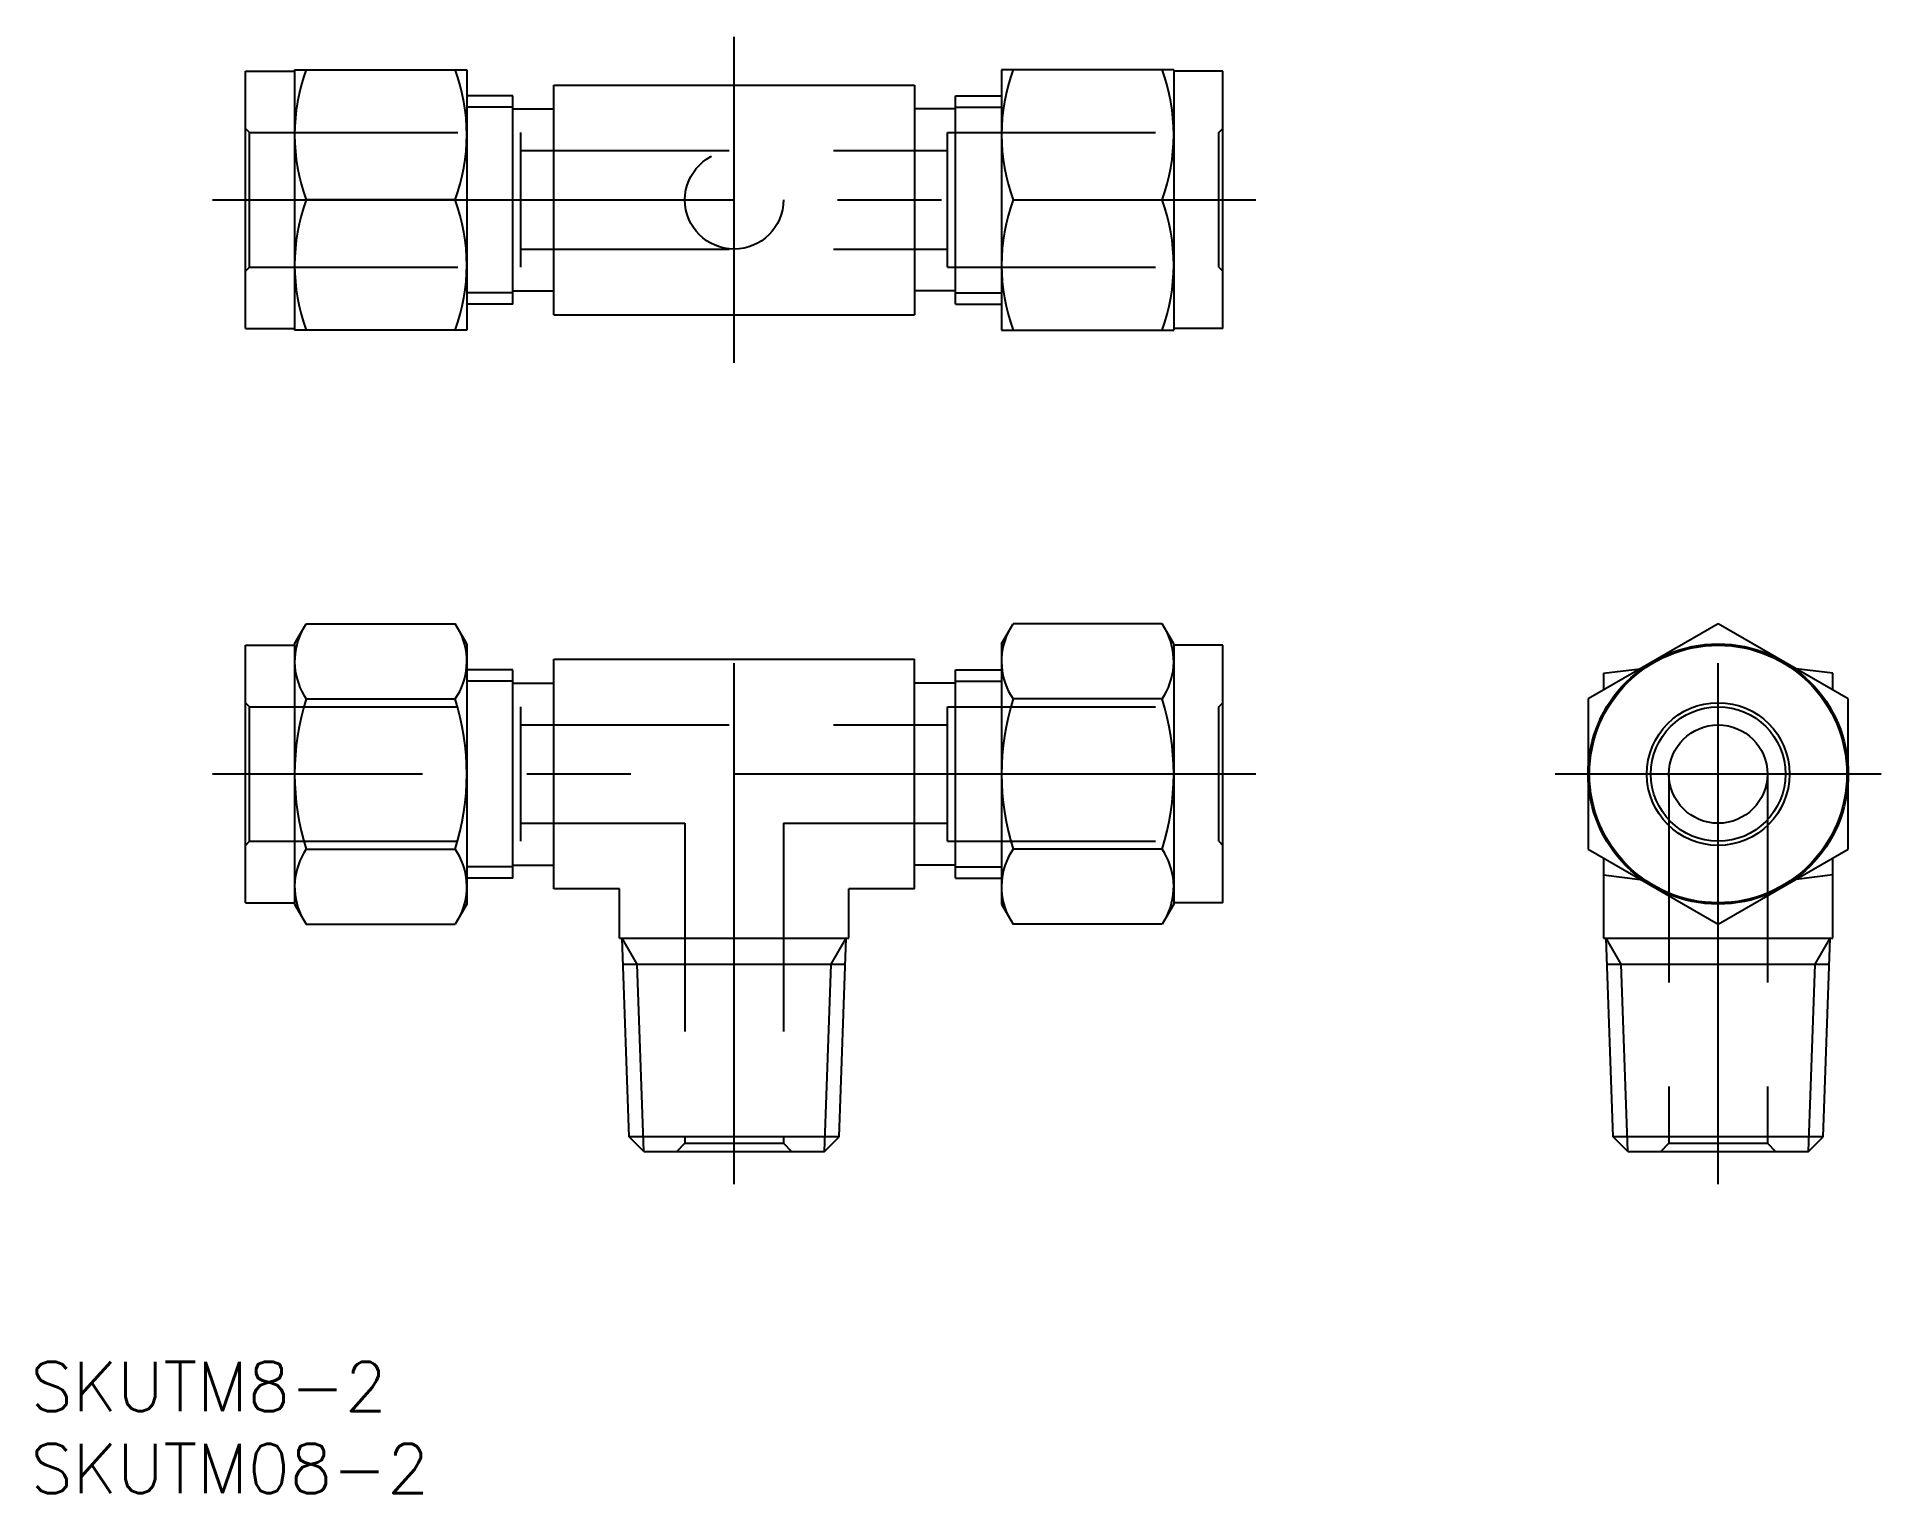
# Model space of a CAD drawing. Extents: x -43 to 70, y -44 to 45.
import ezdxf

# ---------------------------------------------------------------- set-up
doc = ezdxf.new("R2010")
doc.units = 0
doc.linetypes.add('CENTER', pattern=[50.8, 31.75, -6.35, 6.35, -6.35])
doc.linetypes.add('DASHED', pattern=[19.05, 12.7, -6.35])
doc.layers.get('0').update_dxf_attribs({"linetype": 'CONTINUOUS'})
doc.layers.add('CENTER', color=1, linetype='CONTINUOUS')
doc.styles.get("Standard").update_dxf_attribs({"font": 'txt.shx', "height": 3, "bigfont": 'bigfont.shx'})

msp = doc.modelspace()

# ---------------------------------------------------------------- linework, layer by layer
at = {"color": 7, "linetype": 'CONTINUOUS'}
for p, q in [((-29.8, 27.15), (-29.8, 42.85)), ((-29.8, 42.85), (-26.8, 42.85)), ((-26.8, 42.93), (-16.3, 42.93)), ((-26.8, 42.93), (-26.8, 27.06)), ((-16.3, 42.93), (-16.3, 27.06)), ((16.3, 42.93), (16.3, 27.06)), ((26.8, 42.93), (16.3, 42.93)), ((26.8, 42.93), (26.8, 27.06)), ((29.8, 42.85), (26.8, 42.85)), ((29.8, 27.15), (29.8, 42.85)), ((-11, 42), (11, 42)), ((-11, 28), (-11, 42)), ((11, 42), (11, 28)), ((-13.5, 41.35), (-16.3, 41.35)), ((-13.5, 28.65), (-13.5, 41.35)), ((-13.5, 40.55), (-11, 40.55)), ((13.5, 40.55), (11, 40.55)), ((13.5, 28.65), (13.5, 41.35)), ((13.5, 41.35), (16.3, 41.35)), ((-17.01, 35), (-26.09, 35)), ((17.01, 35), (26.09, 35)), ((-13.5, 29.45), (-11, 29.45)), ((13.5, 29.45), (11, 29.45)), ((-13.5, 28.65), (-16.3, 28.65)), ((13.5, 28.65), (16.3, 28.65)), ((-29.8, 27.15), (-26.8, 27.15)), ((-16.3, 27.06), (-26.8, 27.06)), ((-11, 28), (11, 28)), ((16.3, 27.06), (26.8, 27.06)), ((29.8, 27.15), (26.8, 27.15)), ((-26.8, 7.93), (-26.09, 9.16)), ((-26.09, 9.16), (-17.01, 9.16)), ((-16.3, 7.93), (-17.01, 9.16)), ((16.3, 7.93), (17.01, 9.16)), ((26.09, 9.16), (17.01, 9.16)), ((26.8, 7.93), (26.09, 9.16)), ((60, 9.16), (52.07, 4.58)), ((67.93, 4.58), (60, 9.16)), ((-26.8, 7.93), (-26.8, -7.94)), ((-16.3, 7.93), (-16.3, -7.94)), ((16.3, 7.93), (16.3, -7.94)), ((26.8, 7.93), (26.8, -7.94)), ((-29.8, -7.85), (-29.8, 7.85)), ((-29.8, 7.85), (-26.8, 7.85)), ((-11, 7), (11, 7)), ((-11, -7), (-11, 7)), ((11, -7), (11, 7)), ((29.8, 7.85), (26.8, 7.85)), ((29.8, -7.85), (29.8, 7.85)), ((-13.5, 6.35), (-16.3, 6.35)), ((-13.5, -6.35), (-13.5, 6.35)), ((13.5, -6.35), (13.5, 6.35)), ((13.5, 6.35), (16.3, 6.35)), ((53, 6.14), (55.24, 6.42)), ((53, 6.14), (53, 5.12)), ((67, 6.14), (64.76, 6.42)), ((67, 5.12), (67, 6.14)), ((-26.09, 4.58), (-17.01, 4.58)), ((-13.5, 5.55), (-11, 5.55)), ((13.5, 5.55), (11, 5.55)), ((26.09, 4.58), (17.01, 4.58)), ((52.07, 4.58), (52.07, -4.58)), ((67.93, -4.58), (67.93, 4.58)), ((-26.09, -4.58), (-17.01, -4.58)), ((-13.5, -5.55), (-11, -5.55)), ((13.5, -5.55), (11, -5.55)), ((26.09, -4.58), (17.01, -4.58)), ((52.07, -4.58), (60, -9.16)), ((53, -5.12), (53, -10)), ((60, -9.16), (67.93, -4.58)), ((67, -10), (67, -5.12)), ((-13.5, -6.35), (-16.3, -6.35)), ((13.5, -6.35), (16.3, -6.35)), ((53, -6.14), (55.24, -6.42)), ((67, -6.14), (64.76, -6.42)), ((-29.8, -7.85), (-26.8, -7.85)), ((-7, -7), (-11, -7)), ((-7, -10), (-7, -7)), ((11, -7), (7, -7)), ((7, -10), (7, -7)), ((29.8, -7.85), (26.8, -7.85)), ((-26.8, -7.94), (-26.09, -9.16)), ((-16.3, -7.94), (-17.01, -9.16)), ((16.3, -7.94), (17.01, -9.16)), ((26.8, -7.94), (26.09, -9.16)), ((-26.09, -9.16), (-17.01, -9.16)), ((-7, -10), (7, -10)), ((-6.4, -22.11), (-6.82, -10)), ((6.4, -22.11), (6.82, -10)), ((26.09, -9.16), (17.01, -9.16)), ((53, -10), (67, -10)), ((53.6, -22.11), (53.18, -10)), ((66.4, -22.11), (66.82, -10)), ((-6.77, -11.58), (6.77, -11.58)), ((53.23, -11.58), (66.77, -11.58)), ((-5.51, -23), (-6.4, -22.11)), ((6.4, -22.11), (-6.4, -22.11)), ((5.51, -23), (6.4, -22.11)), ((66.4, -22.11), (53.6, -22.11)), ((54.49, -23), (53.6, -22.11)), ((65.51, -23), (66.4, -22.11)), ((-5.51, -23), (5.51, -23)), ((54.49, -23), (65.51, -23))]:
    msp.add_line(p, q, dxfattribs=at)
at = {"color": 3, "linetype": 'CONTINUOUS'}
for p, q in [((-13.5, 40.66), (-16.3, 40.66)), ((13.5, 40.66), (16.3, 40.66)), ((-13.5, 29.34), (-16.3, 29.34)), ((13.5, 29.34), (16.3, 29.34)), ((-13.5, 5.66), (-16.3, 5.66)), ((13.5, 5.66), (16.3, 5.66)), ((-13.5, -5.66), (-16.3, -5.66)), ((13.5, -5.66), (16.3, -5.66)), ((-5.91, -11.58), (-6.82, -10)), ((5.91, -11.58), (6.82, -10)), ((54.09, -11.58), (53.18, -10)), ((65.91, -11.58), (66.82, -10)), ((-5.51, -23), (-5.91, -11.58)), ((5.51, -23), (5.91, -11.58)), ((54.49, -23), (54.09, -11.58)), ((65.51, -23), (65.91, -11.58))]:
    msp.add_line(p, q, dxfattribs=at)
at = {"color": 3, "linetype": 'DASHED'}
for p, q in [((-29.55, 39.1), (-29.8, 39.35)), ((-29.55, 39.1), (-13, 39.1)), ((-29.55, 30.9), (-29.55, 39.1)), ((-13, 30.9), (-13, 39.1)), ((13, 39.1), (29.55, 39.1)), ((13, 30.9), (13, 39.1)), ((29.55, 39.1), (29.8, 39.35)), ((29.55, 30.9), (29.55, 39.1)), ((-13, 38), (13, 38)), ((-13, 32), (13, 32)), ((-29.55, 30.9), (-29.8, 30.65)), ((-29.55, 30.9), (-13, 30.9)), ((13, 30.9), (29.55, 30.9)), ((29.55, 30.9), (29.8, 30.65)), ((-29.55, 4.1), (-29.8, 4.35)), ((-29.55, 4.1), (-13, 4.1)), ((-29.55, -4.1), (-29.55, 4.1)), ((-13, -4.1), (-13, 4.1)), ((13, -4.1), (13, 4.1)), ((13, 4.1), (29.55, 4.1)), ((29.55, 4.1), (29.8, 4.35)), ((29.55, -4.1), (29.55, 4.1)), ((-13, 3), (13, 3)), ((57, 0), (57, -22.5)), ((63, 0), (63, -22.5)), ((-13, -3), (-3, -3)), ((-3, -3), (-3, -22.5)), ((3, -3), (3, -22.5)), ((3, -3), (13, -3)), ((-29.55, -4.1), (-29.8, -4.35)), ((-29.55, -4.1), (-13, -4.1)), ((13, -4.1), (29.55, -4.1)), ((29.55, -4.1), (29.8, -4.35)), ((-3, -22.5), (-3.5, -23)), ((-3, -22.5), (3, -22.5)), ((3, -22.5), (3.5, -23)), ((57, -22.5), (56.5, -23)), ((57, -22.5), (63, -22.5)), ((63, -22.5), (63.5, -23))]:
    msp.add_line(p, q, dxfattribs=at)
msp.add_circle((0, 35), 3, dxfattribs=at)
at = {"color": 7, "linetype": 'CONTINUOUS'}
for radius in [7.93, 7.85, 4.35, 4.1, 3]:
    msp.add_circle((60, 0), radius, dxfattribs=at)
for centre, radius, start, end in [((-15.34, 38.97), 11.46, 159.7438, 200.2562), ((-27.76, 38.97), 11.46, 339.7438, 20.2562), ((27.76, 38.97), 11.46, 159.7438, 200.2562), ((15.34, 38.97), 11.46, 339.7438, 20.2562), ((-15.34, 31.03), 11.46, 159.7438, 200.2562), ((-27.76, 31.03), 11.46, 339.7438, 20.2562), ((27.76, 31.03), 11.46, 159.7438, 200.2562), ((15.34, 31.03), 11.46, 339.7438, 20.2562), ((-22.74, 6.87), 4.06, 154.3842, 214.3842), ((-20.36, 6.87), 4.06, 325.6158, 25.6158), ((20.36, 6.87), 4.06, 154.3842, 214.3842), ((22.74, 6.87), 4.06, 325.6158, 25.6158), ((-11.64, 0), 15.16, 162.412, 197.588), ((-31.46, 0), 15.16, 342.412, 17.588), ((31.46, 0), 15.16, 162.412, 197.588), ((11.64, 0), 15.16, 342.412, 17.588), ((-22.74, -6.87), 4.06, 145.6158, 205.6158), ((-20.36, -6.87), 4.06, 334.3842, 34.3842), ((20.36, -6.87), 4.06, 145.6158, 205.6158), ((22.74, -6.87), 4.06, 334.3842, 34.3842)]:
    msp.add_arc(centre, radius, start, end, dxfattribs=at)
at = {"layer": 'CENTER', "color": 1, "linetype": 'CENTER'}
for p, q in [((0, 25.07), (0, 44.93)), ((-31.8, 35), (31.8, 35)), ((0, -25), (0, 11.16)), ((60, -25), (60, 11.16)), ((31.8, 0), (-31.8, 0)), ((69.93, 0), (50.07, 0))]:
    msp.add_line(p, q, dxfattribs=at)

# ---------------------------------------------------------------- texts
at = {"color": 7, "linetype": 'CONTINUOUS'}
for s, p in [('SKUTM8-2', (-42.9, -38.83)), ('SKUTM08-2', (-42.9, -43.83))]:
    msp.add_text(s, height=3, dxfattribs=at).set_placement(p)

doc.saveas('drawing.dxf')
